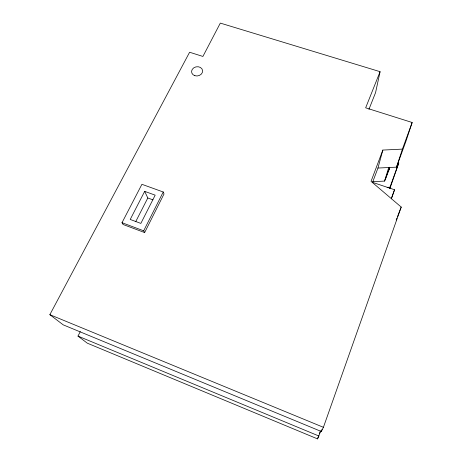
<?xml version="1.0" encoding="UTF-8"?>
<svg xmlns="http://www.w3.org/2000/svg" width="462" height="462" viewBox="0 0 462 462"><rect width="100%" height="100%" fill="white"/><g stroke="black" fill="none" stroke-linecap="round" stroke-linejoin="round"><path stroke-width="0.69" d="M380.082 71.685L365.661 107.819L412.15 122.494L402.419 149.116L382.848 150.069L371.044 181.347L401.212 207.063L323.417 427.304L321.304 431.485L63.236 324.861L49.85 314.674L189.611 52.246L202.91 56.445L220.316 23.1L380.082 71.685L375.566 92.637L368.936 109.361M372.441 182.686L377.956 168.041L382.848 150.069M372.482 182.334L394.548 189.755L391.366 198.833M384.58 181.092L388.698 167.579M388.594 170.969L389.743 167.227M389.489 188.554L398.793 162.895L389.916 188.508M377.956 168.041L396.506 167.152L402.419 149.116M412.15 122.494L405.832 141.597L396.506 167.152M80.29 331.595L77.991 336.099L87.266 343.156L317.561 438.9L318.283 436.861M319.49 433.466L320.206 431.427M317.561 438.9L320.923 430.624M321.304 431.485L322.026 429.446M391.464 198.192L394.548 189.755M389.483 167.81L384.58 181.098L372.788 181.658M385.216 179.833L389.119 169.277M396.165 220.033L396.922 218.087M397.424 216.793L401.212 207.063M144.635 232.565L143.682 230.821L163.219 191.99L141.915 184.309L122.003 222.707L123.088 224.492L144.635 232.565L164.022 193.942L163.219 191.99M135.689 221.72L147.805 197.984L144.681 191.355L130.22 219.45L140.852 223.412L155.174 195.155L144.681 191.355M387.139 187.347L389.928 187.22M147.805 197.984L152.945 199.855M122.003 222.707L143.682 230.821M49.85 314.674L323.417 427.304M77.991 336.099L318.999 436.053M194.849 75.699A5.561 4.608 -10.2 0 0 202.604 70.559A5.561 4.608 -10.2 0 0 193.844 67.781A5.561 4.608 -10.2 0 0 194.849 75.699"/></g></svg>
